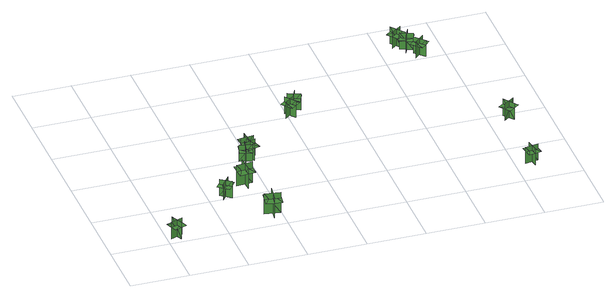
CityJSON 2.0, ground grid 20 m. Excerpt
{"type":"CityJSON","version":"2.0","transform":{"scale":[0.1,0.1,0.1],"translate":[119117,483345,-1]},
"CityObjects":{
"tree1":{"type":"SolitaryVegetationObject","geometry":[{"type":"MultiSurface","lod":"1","boundaries":[[[0,1,2]],[[0,2,3]],[[4,5,6]],[[4,6,7]],[[8,9,10]],[[8,10,11]],[[8,11,12]],[[8,12,13]]]}]},
"tree2":{"type":"SolitaryVegetationObject","geometry":[{"type":"MultiSurface","lod":"1","boundaries":[[[14,15,16]],[[14,16,17]],[[18,19,20]],[[18,20,21]],[[22,23,24]],[[22,24,25]],[[22,25,26]],[[22,26,27]]]}]},
"tree3":{"type":"SolitaryVegetationObject","geometry":[{"type":"MultiSurface","lod":"1","boundaries":[[[28,29,30]],[[28,30,31]],[[32,33,34]],[[32,34,35]],[[36,37,38]],[[36,38,39]],[[36,39,40]],[[36,40,41]]]}]},
"tree4":{"type":"SolitaryVegetationObject","geometry":[{"type":"MultiSurface","lod":"1","boundaries":[[[42,43,44]],[[42,44,45]],[[46,47,48]],[[46,48,49]],[[50,51,52]],[[50,52,53]],[[50,53,54]],[[50,54,55]]]}]},
"tree5":{"type":"SolitaryVegetationObject","geometry":[{"type":"MultiSurface","lod":"1","boundaries":[[[56,57,58]],[[56,58,59]],[[60,61,62]],[[60,62,63]],[[64,65,66]],[[64,66,67]],[[64,67,68]],[[64,68,69]]]}]},
"tree6":{"type":"SolitaryVegetationObject","geometry":[{"type":"MultiSurface","lod":"1","boundaries":[[[70,71,72]],[[70,72,73]],[[74,75,76]],[[74,76,77]],[[78,79,80]],[[78,80,81]],[[78,81,82]],[[78,82,83]]]}]},
"tree7":{"type":"SolitaryVegetationObject","geometry":[{"type":"MultiSurface","lod":"1","boundaries":[[[84,85,86]],[[84,86,87]],[[88,89,90]],[[88,90,91]],[[92,93,94]],[[92,94,95]],[[92,95,96]],[[92,96,97]]]}]},
"tree8":{"type":"SolitaryVegetationObject","geometry":[{"type":"MultiSurface","lod":"1","boundaries":[[[98,99,100]],[[98,100,101]],[[102,103,104]],[[102,104,105]],[[106,107,108]],[[106,108,109]],[[106,109,110]],[[106,110,111]]]}]},
"tree9":{"type":"SolitaryVegetationObject","geometry":[{"type":"MultiSurface","lod":"1","boundaries":[[[112,113,114]],[[112,114,115]],[[116,117,118]],[[116,118,119]],[[120,121,122]],[[120,122,123]],[[120,123,124]],[[120,124,125]]]}]},
"tree10":{"type":"SolitaryVegetationObject","geometry":[{"type":"MultiSurface","lod":"1","boundaries":[[[126,127,128]],[[126,128,129]],[[130,131,132]],[[130,132,133]],[[134,135,136]],[[134,136,137]],[[134,137,138]],[[134,138,139]]]}]},
"tree11":{"type":"SolitaryVegetationObject","geometry":[{"type":"MultiSurface","lod":"1","boundaries":[[[140,141,142]],[[140,142,143]],[[144,145,146]],[[144,146,147]],[[148,149,150]],[[148,150,151]],[[148,151,152]],[[148,152,153]]]}]},
"tree12":{"type":"SolitaryVegetationObject","geometry":[{"type":"MultiSurface","lod":"1","boundaries":[[[154,155,156]],[[154,156,157]],[[158,159,160]],[[158,160,161]],[[162,163,164]],[[162,164,165]],[[162,165,166]],[[162,166,167]]]}]},
"tree13":{"type":"SolitaryVegetationObject","geometry":[{"type":"MultiSurface","lod":"1","boundaries":[[[168,169,170]],[[168,170,171]],[[172,173,174]],[[172,174,175]],[[176,177,178]],[[176,178,179]],[[176,179,180]],[[176,180,181]]]}]},
"tree14":{"type":"SolitaryVegetationObject","geometry":[{"type":"MultiSurface","lod":"1","boundaries":[[[182,183,184]],[[182,184,185]],[[186,187,188]],[[186,188,189]],[[190,191,192]],[[190,192,193]],[[190,193,194]],[[190,194,195]]]}]}
},
"vertices":[
[43,16,9],[26,57,9],[26,57,71],[43,16,71],[54,43,9],[13,26,9],[13,26,71],[54,43,71],[54,43,53],[46,64,53],[5,47,53],[13,26,53],[22,6,53],[63,23,53],
[239,218,14],[275,192,14],[275,192,75],[239,218,75],[244,189,14],[270,224,14],[270,224,75],[244,189,75],[244,189,58],[261,176,58],[288,211,58],[270,224,58],[252,238,58],[226,202,58],
[397,66,9],[342,74,9],[342,74,86],[397,66,86],[375,96,9],[367,41,9],[367,41,86],[375,96,86],[375,96,65],[348,100,65],[339,45,65],[367,41,65],[394,37,65],[402,92,65],
[365,261,13],[310,257,13],[310,257,90],[365,261,90],[337,285,13],[341,230,13],[341,230,90],[337,285,90],[337,285,68],[310,284,68],[313,228,68],[341,230,68],[368,232,68],[365,287,68],
[387,409,13],[378,366,13],[378,366,75],[387,409,75],[363,393,13],[406,384,13],[406,384,75],[363,393,75],[363,393,57],[358,372,57],[401,363,57],[406,384,57],[411,406,57],[367,415,57],
[424,410,15],[382,395,15],[382,395,77],[424,410,77],[398,423,15],[412,381,15],[412,381,77],[398,423,77],[398,423,60],[377,416,60],[391,374,60],[412,381,60],[433,388,60],[419,430,60],
[380,421,19],[424,426,19],[424,426,81],[380,421,81],[402,402,19],[398,447,19],[398,447,81],[402,402,81],[402,402,64],[424,405,64],[420,449,64],[398,447,64],[376,444,64],[380,400,64],
[611,581,38],[576,553,38],[576,553,100],[611,581,100],[581,584,38],[609,550,38],[609,550,100],[581,584,100],[581,584,83],[564,571,83],[592,536,83],[609,550,83],[626,564,83],[599,598,83],
[628,624,32],[609,584,32],[609,584,93],[628,624,93],[600,614,32],[640,596,32],[640,596,93],[600,614,93],[600,614,76],[591,594,76],[631,576,76],[640,596,76],[649,616,76],[609,634,76],
[1278,104,10],[1234,97,10],[1234,97,71],[1278,104,71],[1254,122,10],[1261,78,10],[1261,78,71],[1254,122,71],[1254,122,54],[1232,118,54],[1240,74,54],[1261,78,54],[1283,82,54],[1276,125,54],
[1071,867,22],[1044,902,22],[1044,902,84],[1071,867,84],[1075,896,22],[1040,869,22],[1040,869,84],[1075,896,84],[1075,896,67],[1061,914,67],[1026,886,67],[1040,869,67],[1054,851,67],[1089,879,67],
[1076,837,18],[1094,877,18],[1094,877,80],[1076,837,80],[1104,847,18],[1063,865,18],[1063,865,80],[1104,847,80],[1104,847,62],[1113,867,62],[1073,885,62],[1063,865,62],[1054,845,62],[1094,827,62],
[1131,836,13],[1099,805,13],[1099,805,74],[1131,836,74],[1101,837,13],[1132,804,13],[1132,804,74],[1101,837,74],[1101,837,57],[1085,821,57],[1116,789,57],[1132,804,57],[1148,820,57],[1117,852,57],
[1254,364,9],[1289,391,9],[1289,391,71],[1254,364,71],[1284,360,9],[1257,395,9],[1257,395,71],[1284,360,71],[1284,360,53],[1301,373,53],[1274,408,53],[1257,395,53],[1239,381,53],[1266,346,53]
]}
